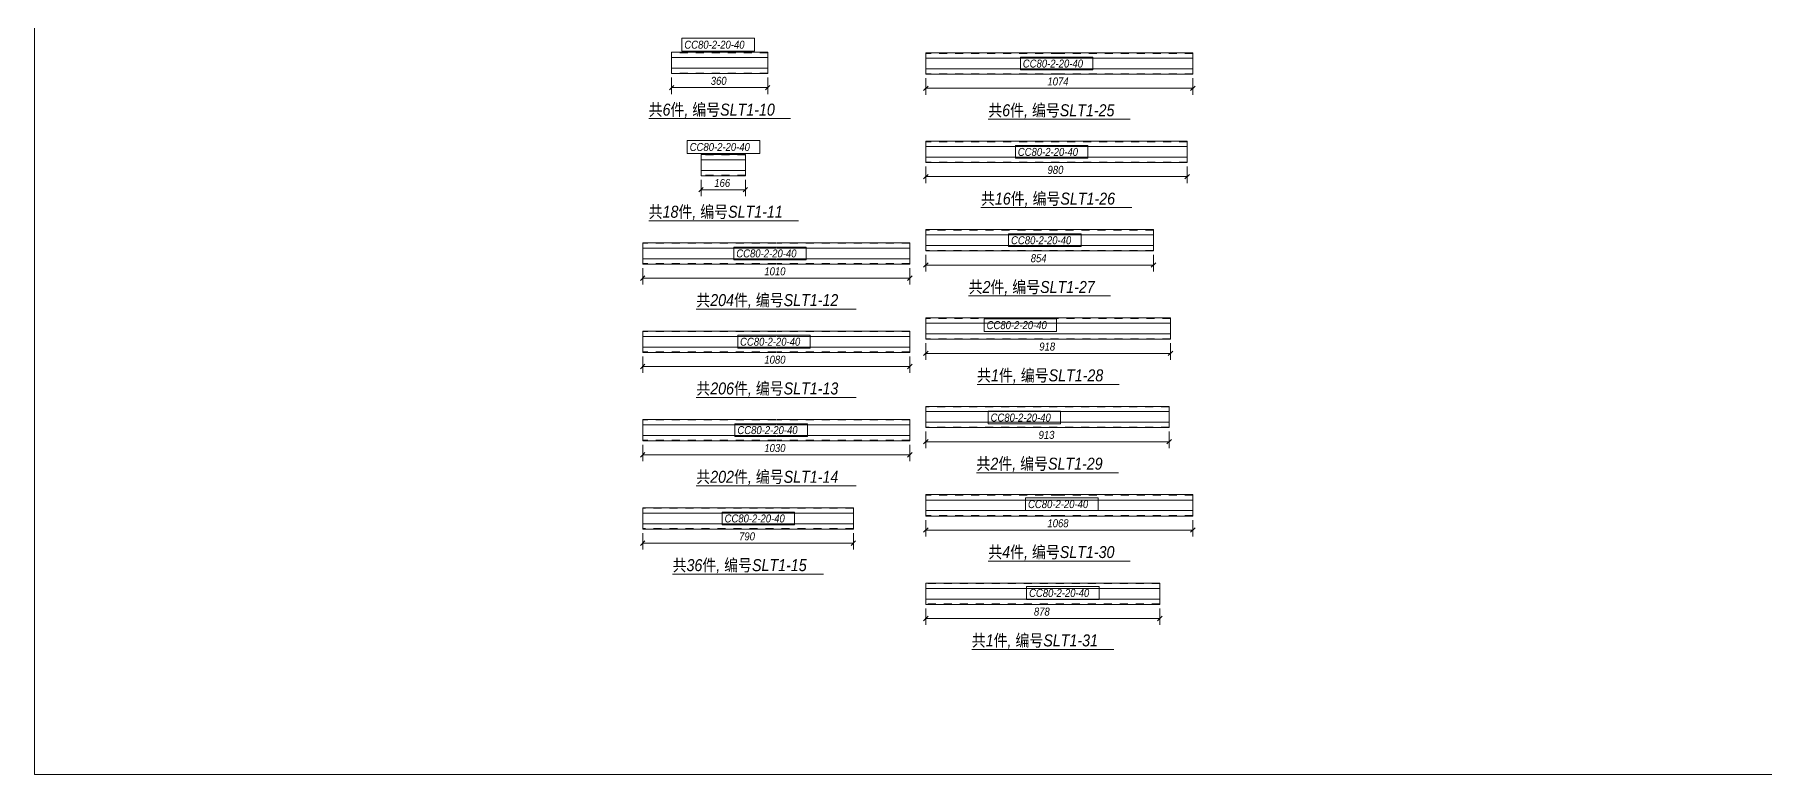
# Model space of a CAD drawing. Header units: millimetres. Extents: x 181 to 4047, y 165 to 2266.
# Drawn here: x 1119.3 to 1552, y 1552.6 to 1737.6 of the extents above; entities that cross this region are included whole.
import ezdxf

# ---------------------------------------------------------------- set-up
doc = ezdxf.new("R2010")
doc.units = ezdxf.units.MM
doc.linetypes.add('XKITLINE00', pattern=[0])
doc.linetypes.add('XKITLINE02', pattern=[4, 2, -2])
for name, color, linetype, lineweight in [('DrawingSheet', 5, 'Continuous', 0), ('OtherObjectType', 1, 'Continuous', 0), ('Part', 2, 'Continuous', 0), ('PartMark', 3, 'Continuous', 0), ('Z-DIMENSIONS', 1, 'Continuous', 0)]:
    doc.layers.add(name, color=color, linetype=linetype, lineweight=lineweight)
doc.styles.add('Arial Italic', font='ariali.ttf')

# ---------------------------------------------------------------- blocks, each defined once
blk = doc.blocks.new('竖向檩条多图')
at = {"layer": 'DrawingSheet', "color": 5, "linetype": 'XKITLINE00', "lineweight": 0}
for p, q in [((5, 415), (5, 5)), ((5, 5), (589, 5))]:
    blk.add_line(p, q, dxfattribs=at)
at = {"layer": 'OtherObjectType', "color": 6, "linetype": 'XKITLINE00', "lineweight": 0}
for p, q in [((158.5, 169.02), (193.99, 169.02)), ((243.4, 168.86), (278.9, 168.86)), ((158.5, 143.48), (195.92, 143.48)), ((241.57, 146.76), (279.29, 146.76)), ((170.41, 121.38), (210.35, 121.38)), ((238.48, 124.66), (273.97, 124.66)), ((240.61, 102.56), (276.11, 102.56)), ((170.41, 99.28), (210.35, 99.28)), ((240.45, 80.47), (275.95, 80.47)), ((170.41, 77.18), (210.35, 77.18)), ((243.4, 58.37), (278.9, 58.37)), ((164.48, 55.09), (202.19, 55.09)), ((239.28, 36.27), (274.77, 36.27))]:
    blk.add_line(p, q, dxfattribs=at)
at = {"layer": 'Part', "color": 2, "linetype": 'XKITLINE00', "lineweight": 0}
for p, q in [((164.24, 180.28), (164.24, 185.62)), ((188.25, 185.62), (164.24, 185.62)), ((188.25, 184.28), (164.24, 184.28)), ((188.25, 180.28), (188.25, 185.62)), ((227.77, 180.13), (227.77, 185.46)), ((261.1, 185.46), (227.77, 185.46)), ((261.1, 184.13), (227.77, 184.13)), ((294.53, 185.46), (261.2, 185.46)), ((294.53, 184.13), (261.2, 184.13)), ((294.53, 180.13), (294.53, 185.46)), ((188.25, 181.62), (164.24, 181.62)), ((188.25, 180.28), (164.24, 180.28)), ((261.1, 181.46), (227.77, 181.46)), ((261.1, 180.13), (227.77, 180.13)), ((294.53, 181.46), (261.2, 181.46)), ((294.53, 180.13), (261.2, 180.13)), ((227.77, 158.03), (227.77, 163.36)), ((293.1, 163.36), (227.77, 163.36)), ((293.1, 162.03), (227.77, 162.03)), ((293.1, 158.03), (293.1, 163.36)), ((171.59, 154.75), (171.59, 160.08)), ((182.68, 160.08), (171.59, 160.08)), ((182.68, 158.75), (171.59, 158.75)), ((182.68, 156.08), (171.59, 156.08)), ((182.68, 154.75), (182.68, 160.08)), ((293.1, 159.36), (227.77, 159.36)), ((293.1, 158.03), (227.77, 158.03)), ((182.68, 154.75), (171.59, 154.75)), ((227.77, 135.93), (227.77, 141.26)), ((284.69, 141.26), (227.77, 141.26)), ((284.69, 139.93), (227.77, 139.93)), ((284.69, 135.93), (284.69, 141.26)), ((157, 132.65), (157, 137.98)), ((190.33, 137.98), (157, 137.98)), ((190.33, 136.65), (157, 136.65)), ((223.77, 137.98), (190.43, 137.98)), ((223.77, 136.65), (190.43, 136.65)), ((223.77, 132.65), (223.77, 137.98)), ((284.69, 137.26), (227.77, 137.26)), ((284.69, 135.93), (227.77, 135.93)), ((190.33, 133.98), (157, 133.98)), ((190.33, 132.65), (157, 132.65)), ((223.77, 133.98), (190.43, 133.98)), ((223.77, 132.65), (190.43, 132.65)), ((227.77, 113.83), (227.77, 119.16)), ((288.95, 119.16), (227.77, 119.16)), ((288.95, 117.83), (227.77, 117.83)), ((288.95, 113.83), (288.95, 119.16)), ((157, 110.55), (157, 115.88)), ((190.33, 115.88), (157, 115.88)), ((190.33, 114.55), (157, 114.55)), ((223.77, 115.88), (190.43, 115.88)), ((223.77, 114.55), (190.43, 114.55)), ((223.77, 110.55), (223.77, 115.88)), ((288.95, 115.16), (227.77, 115.16)), ((288.95, 113.83), (227.77, 113.83)), ((190.33, 111.88), (157, 111.88)), ((190.33, 110.55), (157, 110.55)), ((223.77, 111.88), (190.43, 111.88)), ((223.77, 110.55), (190.43, 110.55)), ((227.77, 91.73), (227.77, 97.06)), ((288.63, 97.06), (227.77, 97.06)), ((288.63, 95.73), (227.77, 95.73)), ((288.63, 91.73), (288.63, 97.06)), ((157, 88.45), (157, 93.78)), ((190.33, 93.78), (157, 93.78)), ((190.33, 92.45), (157, 92.45)), ((223.77, 93.78), (190.43, 93.78)), ((223.77, 92.45), (190.43, 92.45)), ((223.77, 88.45), (223.77, 93.78)), ((288.63, 93.06), (227.77, 93.06)), ((288.63, 91.73), (227.77, 91.73)), ((190.33, 89.78), (157, 89.78)), ((190.33, 88.45), (157, 88.45)), ((223.77, 89.78), (190.43, 89.78)), ((223.77, 88.45), (190.43, 88.45)), ((227.77, 69.63), (227.77, 74.97)), ((261.1, 74.97), (227.77, 74.97)), ((261.1, 73.63), (227.77, 73.63)), ((294.53, 74.97), (261.2, 74.97)), ((294.53, 73.63), (261.2, 73.63)), ((294.53, 69.63), (294.53, 74.97)), ((157, 66.35), (157, 71.68)), ((209.67, 71.68), (157, 71.68)), ((209.67, 70.35), (157, 70.35)), ((209.67, 66.35), (209.67, 71.68)), ((261.1, 70.97), (227.77, 70.97)), ((261.1, 69.63), (227.77, 69.63)), ((294.53, 70.97), (261.2, 70.97)), ((294.53, 69.63), (261.2, 69.63)), ((209.67, 67.68), (157, 67.68)), ((209.67, 66.35), (157, 66.35)), ((227.77, 47.53), (227.77, 52.87)), ((286.29, 52.87), (227.77, 52.87)), ((286.29, 47.53), (286.29, 52.87)), ((286.29, 51.53), (227.77, 51.53)), ((286.29, 48.87), (227.77, 48.87)), ((286.29, 47.53), (227.77, 47.53))]:
    blk.add_line(p, q, dxfattribs=at)
at = {"layer": 'Part', "color": 7, "linetype": 'XKITLINE02', "lineweight": 0}
for p, q in [((188.25, 185.48), (164.24, 185.48)), ((261.1, 185.33), (227.77, 185.33)), ((294.53, 185.33), (261.2, 185.33)), ((188.25, 180.42), (164.24, 180.42)), ((261.1, 180.26), (227.77, 180.26)), ((294.53, 180.26), (261.2, 180.26)), ((293.1, 163.23), (227.77, 163.23)), ((182.68, 159.95), (171.59, 159.95)), ((293.1, 158.16), (227.77, 158.16)), ((182.68, 154.88), (171.59, 154.88)), ((284.69, 141.13), (227.77, 141.13)), ((190.33, 137.85), (157, 137.85)), ((223.77, 137.85), (190.43, 137.85)), ((284.69, 136.06), (227.77, 136.06)), ((190.33, 132.78), (157, 132.78)), ((223.77, 132.78), (190.43, 132.78)), ((288.95, 119.03), (227.77, 119.03)), ((190.33, 115.75), (157, 115.75)), ((223.77, 115.75), (190.43, 115.75)), ((288.95, 113.96), (227.77, 113.96)), ((190.33, 110.68), (157, 110.68)), ((223.77, 110.68), (190.43, 110.68)), ((288.63, 96.93), (227.77, 96.93)), ((190.33, 93.65), (157, 93.65)), ((223.77, 93.65), (190.43, 93.65)), ((288.63, 91.86), (227.77, 91.86)), ((190.33, 88.58), (157, 88.58)), ((223.77, 88.58), (190.43, 88.58)), ((261.1, 74.83), (227.77, 74.83)), ((294.53, 74.83), (261.2, 74.83)), ((209.67, 71.55), (157, 71.55)), ((261.1, 69.77), (227.77, 69.77)), ((294.53, 69.77), (261.2, 69.77)), ((209.67, 66.48), (157, 66.48)), ((286.29, 52.73), (227.77, 52.73)), ((286.29, 47.67), (227.77, 47.67))]:
    blk.add_line(p, q, dxfattribs=at)
at = {"layer": 'PartMark', "color": 1, "linetype": 'XKITLINE00', "lineweight": 0}
for p, q in [((166.82, 189.11), (184.92, 189.11)), ((166.82, 185.91), (166.82, 189.11)), ((184.92, 185.91), (184.92, 189.11)), ((166.82, 185.91), (184.92, 185.91)), ((251.43, 184.39), (269.53, 184.39)), ((251.43, 181.19), (251.43, 184.39)), ((269.53, 181.19), (269.53, 184.39)), ((251.43, 181.19), (269.53, 181.19)), ((168.16, 163.52), (186.26, 163.52)), ((168.16, 160.32), (168.16, 163.52)), ((168.16, 160.32), (186.26, 160.32)), ((186.26, 160.32), (186.26, 163.52)), ((250.18, 162.29), (268.28, 162.29)), ((250.18, 159.09), (250.18, 162.29)), ((268.28, 159.09), (268.28, 162.29)), ((250.18, 159.09), (268.28, 159.09)), ((248.49, 140.2), (266.59, 140.2)), ((248.49, 137), (248.49, 140.2)), ((266.59, 137), (266.59, 140.2)), ((179.81, 136.91), (197.91, 136.91)), ((179.81, 133.71), (179.81, 136.91)), ((197.91, 133.71), (197.91, 136.91)), ((248.49, 137), (266.59, 137)), ((179.81, 133.71), (197.91, 133.71)), ((242.39, 118.97), (260.49, 118.97)), ((242.39, 115.77), (242.39, 118.97)), ((260.49, 115.77), (260.49, 118.97)), ((180.75, 114.82), (198.85, 114.82)), ((180.75, 111.62), (180.75, 114.82)), ((198.85, 111.62), (198.85, 114.82)), ((242.39, 115.77), (260.49, 115.77)), ((180.75, 111.62), (198.85, 111.62)), ((243.38, 95.85), (261.48, 95.85)), ((243.38, 92.65), (243.38, 95.85)), ((261.48, 92.65), (261.48, 95.85)), ((180.08, 92.72), (198.18, 92.72)), ((180.08, 89.52), (180.08, 92.72)), ((198.18, 89.52), (198.18, 92.72)), ((243.38, 92.65), (261.48, 92.65)), ((180.08, 89.52), (198.18, 89.52)), ((252.73, 74.21), (270.83, 74.21)), ((252.73, 71.01), (252.73, 74.21)), ((270.83, 71.01), (270.83, 74.21)), ((176.88, 70.62), (194.97, 70.62)), ((176.88, 67.42), (176.88, 70.62)), ((194.97, 67.42), (194.97, 70.62)), ((252.73, 71.01), (270.83, 71.01)), ((176.88, 67.42), (194.97, 67.42)), ((252.99, 51.98), (271.09, 51.98)), ((252.99, 48.78), (252.99, 51.98)), ((271.09, 48.78), (271.09, 51.98)), ((252.99, 48.78), (271.09, 48.78))]:
    blk.add_line(p, q, dxfattribs=at)
at = {"layer": 'Z-DIMENSIONS', "color": 4, "linetype": 'XKITLINE00', "lineweight": 0}
for p, q in [((164.24, 179.28), (164.24, 175.17)), ((188.25, 179.28), (188.25, 175.17)), ((227.77, 179.13), (227.77, 175.01)), ((294.53, 179.13), (294.53, 175.01)), ((164.81, 177.33), (163.68, 176.2)), ((164.24, 176.77), (188.25, 176.77)), ((188.81, 177.33), (187.68, 176.2)), ((228.33, 177.18), (227.2, 176.04)), ((227.77, 176.61), (294.53, 176.61)), ((295.1, 177.18), (293.97, 176.04)), ((227.77, 157.03), (227.77, 152.91)), ((293.1, 157.03), (293.1, 152.91)), ((172.15, 151.8), (171.02, 150.67)), ((171.59, 153.75), (171.59, 149.63)), ((183.24, 151.8), (182.11, 150.67)), ((182.68, 153.75), (182.68, 149.63)), ((228.33, 155.08), (227.2, 153.95)), ((227.77, 154.51), (293.1, 154.51)), ((293.67, 155.08), (292.53, 153.95)), ((171.59, 151.23), (182.68, 151.23)), ((227.77, 134.93), (227.77, 130.81)), ((284.69, 134.93), (284.69, 130.81)), ((157, 131.65), (157, 127.53)), ((223.77, 131.65), (223.77, 127.53)), ((228.33, 132.98), (227.2, 131.85)), ((227.77, 132.41), (284.69, 132.41)), ((285.25, 132.98), (284.12, 131.85)), ((157.57, 129.7), (156.43, 128.57)), ((157, 129.13), (223.77, 129.13)), ((224.33, 129.7), (223.2, 128.57)), ((227.77, 112.83), (227.77, 108.71)), ((288.95, 112.83), (288.95, 108.71)), ((157, 109.55), (157, 105.43)), ((223.77, 109.55), (223.77, 105.43)), ((228.33, 110.88), (227.2, 109.75)), ((227.77, 110.31), (288.95, 110.31)), ((289.52, 110.88), (288.39, 109.75)), ((157.57, 107.6), (156.43, 106.47)), ((157, 107.03), (223.77, 107.03)), ((224.33, 107.6), (223.2, 106.47)), ((157, 87.45), (157, 83.33)), ((223.77, 87.45), (223.77, 83.33)), ((228.33, 88.78), (227.2, 87.65)), ((227.77, 90.73), (227.77, 86.62)), ((227.77, 88.22), (288.63, 88.22)), ((289.2, 88.78), (288.07, 87.65)), ((288.63, 90.73), (288.63, 86.62)), ((157.57, 85.5), (156.43, 84.37)), ((157, 84.93), (223.77, 84.93)), ((224.33, 85.5), (223.2, 84.37)), ((157, 65.35), (157, 61.24)), ((209.67, 65.35), (209.67, 61.24)), ((228.33, 66.68), (227.2, 65.55)), ((227.77, 68.63), (227.77, 64.52)), ((227.77, 66.12), (294.53, 66.12)), ((295.1, 66.68), (293.97, 65.55)), ((294.53, 68.63), (294.53, 64.52)), ((157.57, 63.4), (156.43, 62.27)), ((157, 62.84), (209.67, 62.84)), ((210.24, 63.4), (209.11, 62.27)), ((228.33, 44.58), (227.2, 43.45)), ((227.77, 46.53), (227.77, 42.42)), ((227.77, 44.02), (286.29, 44.02)), ((286.85, 44.58), (285.72, 43.45)), ((286.29, 46.53), (286.29, 42.42))]:
    blk.add_line(p, q, dxfattribs=at)
at = {"layer": 'Z-DIMENSIONS', "color": 3}
for p in [(164.24, 176.77), (188.25, 176.77), (227.77, 176.61), (294.53, 176.61), (227.77, 154.51), (293.1, 154.51), (171.59, 151.23), (182.68, 151.23), (227.77, 132.41), (284.69, 132.41), (157, 129.13), (223.77, 129.13), (227.77, 110.31), (288.95, 110.31), (157, 107.03), (223.77, 107.03), (227.77, 88.22), (288.63, 88.22), (157, 84.93), (223.77, 84.93), (227.77, 66.12), (294.53, 66.12), (157, 62.84), (209.67, 62.84), (227.77, 44.02), (286.29, 44.02)]:
    blk.add_point(p, dxfattribs=at)
at = {"layer": 'OtherObjectType', "color": 6, "style": 'Arial Italic', "width": 0.85}
for s, p in [('共6件, 编号SLT1-10', (158.5, 169.77)), ('共6件, 编号SLT1-25', (243.4, 169.61)), ('共18件, 编号SLT1-11', (158.5, 144.23)), ('共16件, 编号SLT1-26', (241.57, 147.51)), ('共204件, 编号SLT1-12', (170.41, 122.13)), ('共2件, 编号SLT1-27', (238.48, 125.41)), ('共1件, 编号SLT1-28', (240.61, 103.31)), ('共206件, 编号SLT1-13', (170.41, 100.03)), ('共2件, 编号SLT1-29', (240.45, 81.22)), ('共202件, 编号SLT1-14', (170.41, 77.93)), ('共4件, 编号SLT1-30', (243.4, 59.12)), ('共36件, 编号SLT1-15', (164.48, 55.84)), ('共1件, 编号SLT1-31', (239.28, 37.02))]:
    blk.add_text(s, height=3, dxfattribs=at).set_placement(p)
at = {"layer": 'PartMark', "color": 7, "style": 'Arial Italic', "width": 0.85}
for p in [(167.42, 186.51), (252.03, 181.79), (168.76, 160.92), (250.78, 159.69), (249.09, 137.6), (180.41, 134.31), (242.99, 116.37), (181.35, 112.22), (243.98, 93.25), (180.68, 90.12), (253.33, 71.61), (177.48, 68.02), (253.59, 49.38)]:
    blk.add_text('CC80-2-20-40', height=2, dxfattribs=at).set_placement(p)
at = {"layer": 'Z-DIMENSIONS', "color": 3, "style": 'Arial Italic', "width": 0.85}
for s, p in [('360', (174.02, 177.47)), ('1074', (258.18, 177.31)), ('980', (258.21, 155.21)), ('166', (174.91, 151.93)), ('854', (254, 133.11)), ('1010', (187.42, 129.83)), ('918', (256.14, 111.01)), ('1080', (187.42, 107.73)), ('913', (255.97, 88.92)), ('1030', (187.42, 85.63)), ('790', (181.11, 63.54)), ('1068', (258.18, 66.82)), ('878', (254.8, 44.72))]:
    blk.add_text(s, height=2, dxfattribs=at).set_placement(p)

msp = doc.modelspace()

# ---------------------------------------------------------------- block references
msp.add_blockref('竖向檩条多图', (1114.35, 1547.58))

doc.saveas('drawing.dxf')
